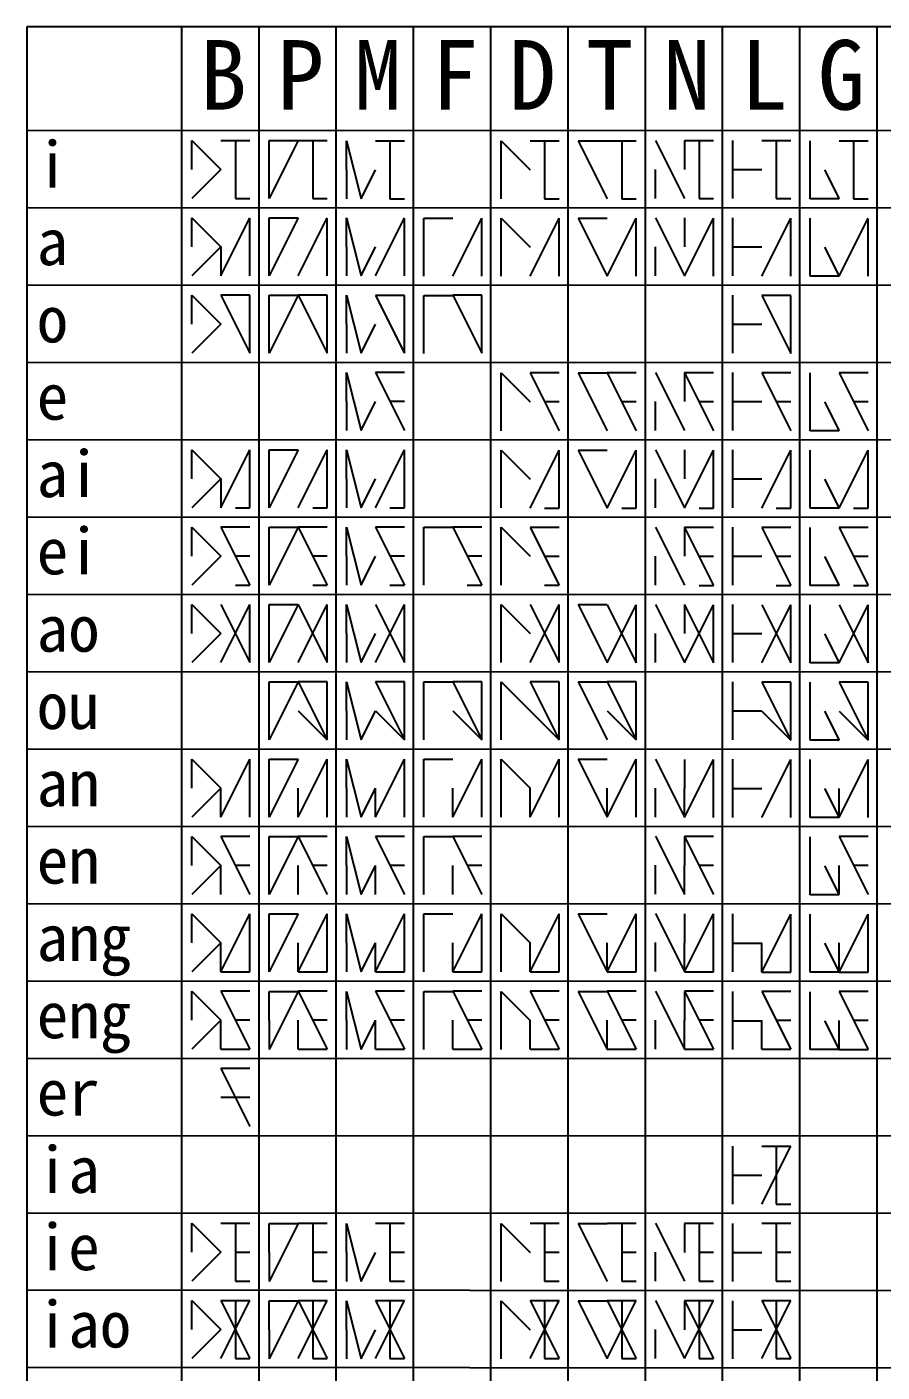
# Model space of a CAD drawing. Header units: millimetres. Extents: x 1659 to 4407, y 297 to 2004.
# Drawn here: x 3487 to 3930, y 1238 to 1934 of the extents above; entities that cross this region are included whole.
import ezdxf

# ---------------------------------------------------------------- set-up
doc = ezdxf.new("R2010")
doc.units = ezdxf.units.MM
doc.styles.get("Standard").update_dxf_attribs({"font": 'arial.ttf'})

msp = doc.modelspace()

# ---------------------------------------------------------------- linework, layer by layer
for p, q in [((4407.33, 1933.69), (3487.33, 1933.69)), ((3487.33, 1933.69), (3487.33, 520.03)), ((3567.33, 1933.69), (3567.33, 519.99)), ((3607.33, 1933.69), (3607.33, 519.97)), ((3647.33, 1933.69), (3647.33, 519.96)), ((3647.33, 1933.67), (3647.33, 519.96)), ((3687.33, 1933.69), (3687.33, 519.94)), ((3687.33, 1933.69), (3687.33, 519.97)), ((3727.33, 1933.69), (3727.33, 519.92)), ((3727.33, 1933.63), (3727.33, 519.92)), ((3767.33, 1933.69), (3767.33, 519.9)), ((3767.33, 1933.62), (3767.33, 519.9)), ((3807.33, 1933.69), (3807.33, 519.89)), ((3807.33, 1933.6), (3807.33, 519.89)), ((3847.33, 1933.69), (3847.33, 519.87)), ((3847.33, 1933.58), (3847.33, 519.87)), ((3887.33, 1933.69), (3887.33, 519.85)), ((3887.33, 1933.58), (3887.33, 519.87)), ((3927.33, 1933.69), (3927.33, 519.84)), ((3927.33, 1933.55), (3927.33, 519.84)), ((4407.33, 1879.63), (3487.33, 1880.03)), ((3572.8, 1859.84), (3572.8, 1874.84)), ((3572.8, 1874.84), (3587.8, 1859.84)), ((3587.8, 1874.84), (3602.8, 1874.84)), ((3595.3, 1874.84), (3595.3, 1844.84)), ((3612.8, 1874.84), (3627.8, 1874.84)), ((3612.8, 1859.84), (3612.8, 1874.84)), ((3627.8, 1874.84), (3612.8, 1844.84)), ((3627.8, 1874.84), (3642.8, 1874.84)), ((3635.3, 1874.84), (3635.3, 1844.84)), ((3652.8, 1874.82), (3660.3, 1844.82)), ((3652.8, 1859.82), (3652.8, 1874.82)), ((3667.8, 1874.82), (3682.8, 1874.82)), ((3675.3, 1874.82), (3675.3, 1844.82)), ((3732.8, 1859.78), (3732.8, 1874.78)), ((3732.8, 1874.78), (3747.8, 1859.78)), ((3747.8, 1874.78), (3762.8, 1874.78)), ((3755.3, 1874.78), (3755.3, 1844.78)), ((3772.8, 1874.77), (3787.8, 1874.77)), ((3772.8, 1874.77), (3787.8, 1844.77)), ((3787.8, 1874.77), (3802.8, 1874.77)), ((3795.3, 1874.77), (3795.3, 1844.77)), ((3812.8, 1874.84), (3827.8, 1844.84)), ((3827.8, 1874.84), (3842.8, 1874.84)), ((3827.8, 1874.84), (3827.8, 1859.84)), ((3835.3, 1874.84), (3835.3, 1844.84)), ((3852.8, 1859.84), (3852.8, 1874.84)), ((3867.8, 1874.84), (3882.8, 1874.84)), ((3875.3, 1874.84), (3875.3, 1844.84)), ((3892.8, 1859.71), (3892.8, 1874.71)), ((3907.8, 1874.71), (3922.8, 1874.71)), ((3915.3, 1874.71), (3915.3, 1844.71)), ((3587.8, 1859.84), (3572.8, 1844.84)), ((3612.8, 1844.84), (3612.8, 1859.84)), ((3652.8, 1859.82), (3652.8, 1844.82)), ((3660.3, 1844.82), (3667.8, 1859.82)), ((3732.8, 1844.78), (3732.8, 1859.78)), ((3812.8, 1844.84), (3812.8, 1859.84)), ((3852.8, 1844.84), (3852.8, 1859.84)), ((3852.8, 1859.84), (3867.8, 1859.84)), ((3892.8, 1844.71), (3892.8, 1859.71)), ((3900.3, 1859.73), (3907.8, 1844.71)), ((3595.3, 1844.84), (3602.8, 1844.84)), ((3635.3, 1844.84), (3642.8, 1844.84)), ((3675.3, 1844.82), (3682.8, 1844.82)), ((3755.3, 1844.78), (3762.8, 1844.78)), ((3795.3, 1844.77), (3802.8, 1844.77)), ((3835.3, 1844.84), (3842.8, 1844.84)), ((3875.3, 1844.84), (3882.8, 1844.84)), ((3907.8, 1844.71), (3892.8, 1844.71)), ((3915.3, 1844.71), (3922.8, 1844.71)), ((4407.33, 1839.63), (3487.33, 1840.03)), ((3572.8, 1819.84), (3572.8, 1834.84)), ((3572.8, 1834.84), (3587.8, 1819.84)), ((3587.8, 1804.84), (3602.8, 1834.84)), ((3602.8, 1819.76), (3602.8, 1834.76)), ((3612.8, 1834.84), (3627.8, 1834.84)), ((3612.8, 1819.84), (3612.8, 1834.84)), ((3627.8, 1834.84), (3612.8, 1804.84)), ((3627.8, 1804.82), (3642.8, 1834.82)), ((3642.8, 1819.75), (3642.8, 1834.75)), ((3652.8, 1834.82), (3660.3, 1804.82)), ((3652.8, 1819.82), (3652.8, 1834.82)), ((3667.8, 1804.84), (3682.8, 1834.84)), ((3682.8, 1819.76), (3682.8, 1834.76)), ((3692.8, 1834.78), (3707.8, 1834.78)), ((3692.8, 1819.78), (3692.8, 1834.78)), ((3707.8, 1804.78), (3722.8, 1834.78)), ((3722.8, 1819.71), (3722.8, 1834.71)), ((3732.8, 1819.78), (3732.8, 1834.78)), ((3732.8, 1834.78), (3747.8, 1819.78)), ((3747.8, 1804.77), (3762.8, 1834.77)), ((3762.8, 1819.69), (3762.8, 1834.69)), ((3772.8, 1834.77), (3787.8, 1834.77)), ((3772.8, 1834.77), (3787.8, 1804.77)), ((3787.8, 1804.75), (3802.8, 1834.75)), ((3802.8, 1819.68), (3802.8, 1834.68)), ((3812.8, 1834.84), (3827.8, 1804.84)), ((3827.8, 1834.84), (3827.8, 1819.84)), ((3827.8, 1804.73), (3842.8, 1834.73)), ((3842.8, 1819.66), (3842.8, 1834.66)), ((3852.8, 1819.84), (3852.8, 1834.84)), ((3867.8, 1804.73), (3882.8, 1834.73)), ((3882.8, 1819.66), (3882.8, 1834.66)), ((3892.8, 1819.71), (3892.8, 1834.71)), ((3907.8, 1804.7), (3922.8, 1834.7)), ((3922.8, 1819.62), (3922.8, 1834.62)), ((3587.8, 1819.84), (3572.8, 1804.84)), ((3587.8, 1819.84), (3587.8, 1804.84)), ((3602.8, 1804.84), (3602.8, 1819.84)), ((3612.8, 1804.84), (3612.8, 1819.84)), ((3642.8, 1804.82), (3642.8, 1819.82)), ((3652.8, 1819.82), (3652.8, 1804.82)), ((3660.3, 1804.82), (3667.8, 1819.82)), ((3682.8, 1804.84), (3682.8, 1819.84)), ((3692.8, 1804.78), (3692.8, 1819.78)), ((3722.8, 1804.78), (3722.8, 1819.78)), ((3732.8, 1804.78), (3732.8, 1819.78)), ((3762.8, 1804.77), (3762.8, 1819.77)), ((3802.8, 1804.75), (3802.8, 1819.75)), ((3812.8, 1804.84), (3812.8, 1819.84)), ((3842.8, 1804.73), (3842.8, 1819.73)), ((3852.8, 1804.84), (3852.8, 1819.84)), ((3852.8, 1819.84), (3867.8, 1819.84)), ((3882.8, 1804.73), (3882.8, 1819.73)), ((3892.8, 1804.71), (3892.8, 1819.71)), ((3900.3, 1819.73), (3907.8, 1804.71)), ((3922.8, 1804.7), (3922.8, 1819.7)), ((3907.8, 1804.71), (3892.8, 1804.71)), ((4407.33, 1799.63), (3487.33, 1800.03)), ((3572.8, 1779.84), (3572.8, 1794.84)), ((3572.8, 1794.84), (3587.8, 1779.84)), ((3587.8, 1794.84), (3602.8, 1764.84)), ((3602.8, 1794.84), (3587.8, 1794.84)), ((3602.8, 1779.84), (3602.8, 1794.84)), ((3612.8, 1794.84), (3627.8, 1794.84)), ((3612.8, 1779.84), (3612.8, 1794.84)), ((3627.8, 1794.84), (3612.8, 1764.84)), ((3627.8, 1794.82), (3642.8, 1764.82)), ((3642.8, 1794.82), (3627.8, 1794.82)), ((3642.8, 1779.82), (3642.8, 1794.82)), ((3652.8, 1794.82), (3660.3, 1764.82)), ((3652.8, 1779.82), (3652.8, 1794.82)), ((3667.8, 1794.8), (3682.8, 1764.8)), ((3682.8, 1794.8), (3667.8, 1794.8)), ((3682.8, 1779.8), (3682.8, 1794.8)), ((3692.8, 1794.78), (3707.8, 1794.78)), ((3692.8, 1779.78), (3692.8, 1794.78)), ((3707.8, 1794.84), (3722.8, 1764.84)), ((3722.8, 1794.84), (3707.8, 1794.84)), ((3722.8, 1779.84), (3722.8, 1794.84)), ((3852.8, 1779.84), (3852.8, 1794.84)), ((3867.8, 1794.77), (3882.8, 1764.77)), ((3882.8, 1794.77), (3867.8, 1794.77)), ((3882.8, 1779.77), (3882.8, 1794.77)), ((3587.8, 1779.84), (3572.8, 1764.84)), ((3602.8, 1764.84), (3602.8, 1779.84)), ((3612.8, 1764.84), (3612.8, 1779.84)), ((3642.8, 1764.82), (3642.8, 1779.82)), ((3652.8, 1779.82), (3652.8, 1764.82)), ((3660.3, 1764.82), (3667.8, 1779.82)), ((3682.8, 1764.8), (3682.8, 1779.8)), ((3692.8, 1764.78), (3692.8, 1779.78)), ((3722.8, 1764.84), (3722.8, 1779.84)), ((3852.8, 1764.84), (3852.8, 1779.84)), ((3852.8, 1779.84), (3867.8, 1779.84)), ((3882.8, 1764.77), (3882.8, 1779.77)), ((4407.33, 1759.63), (3487.33, 1760.03)), ((3652.8, 1754.82), (3660.3, 1724.82)), ((3652.8, 1739.82), (3652.8, 1754.82)), ((3682.8, 1754.8), (3667.8, 1754.8)), ((3667.8, 1754.8), (3682.8, 1724.8)), ((3732.8, 1739.78), (3732.8, 1754.78)), ((3732.8, 1754.78), (3747.8, 1739.78)), ((3762.8, 1754.77), (3747.8, 1754.77)), ((3747.8, 1754.77), (3762.8, 1724.77)), ((3772.8, 1754.77), (3787.8, 1754.77)), ((3772.8, 1754.77), (3787.8, 1724.77)), ((3802.8, 1754.75), (3787.8, 1754.75)), ((3787.8, 1754.75), (3802.8, 1724.75)), ((3812.8, 1754.84), (3827.8, 1724.84)), ((3827.8, 1754.84), (3827.8, 1739.84)), ((3842.8, 1754.73), (3827.8, 1754.73)), ((3827.8, 1754.73), (3842.8, 1724.73)), ((3852.8, 1739.84), (3852.8, 1754.84)), ((3882.8, 1754.71), (3867.8, 1754.71)), ((3867.8, 1754.71), (3882.8, 1724.71)), ((3892.8, 1739.71), (3892.8, 1754.71)), ((3922.8, 1754.7), (3907.8, 1754.7)), ((3907.8, 1754.7), (3922.8, 1724.7)), ((3652.8, 1739.82), (3652.8, 1724.82)), ((3660.3, 1724.82), (3667.8, 1739.82)), ((3682.8, 1739.8), (3675.3, 1739.8)), ((3732.8, 1724.78), (3732.8, 1739.78)), ((3762.8, 1739.77), (3755.3, 1739.77)), ((3802.8, 1739.75), (3795.3, 1739.75)), ((3812.8, 1724.84), (3812.8, 1739.84)), ((3842.8, 1739.73), (3835.3, 1739.73)), ((3852.8, 1724.84), (3852.8, 1739.84)), ((3852.8, 1739.84), (3867.8, 1739.84)), ((3882.8, 1739.71), (3875.3, 1739.71)), ((3892.8, 1724.71), (3892.8, 1739.71)), ((3900.3, 1739.73), (3907.8, 1724.71)), ((3922.8, 1739.7), (3915.3, 1739.7)), ((4407.33, 1719.63), (3487.33, 1720.03)), ((3907.8, 1724.71), (3892.8, 1724.71)), ((3572.8, 1699.84), (3572.8, 1714.84)), ((3572.8, 1714.84), (3587.8, 1699.84)), ((3587.8, 1684.84), (3602.8, 1714.84)), ((3602.8, 1699.84), (3602.8, 1714.84)), ((3612.8, 1714.84), (3627.8, 1714.84)), ((3612.8, 1699.84), (3612.8, 1714.84)), ((3627.8, 1714.84), (3612.8, 1684.84)), ((3627.8, 1684.82), (3642.8, 1714.82)), ((3642.8, 1699.82), (3642.8, 1714.82)), ((3652.8, 1714.82), (3660.3, 1684.82)), ((3652.8, 1699.82), (3652.8, 1714.82)), ((3667.8, 1684.8), (3682.8, 1714.8)), ((3682.8, 1699.8), (3682.8, 1714.8)), ((3732.8, 1699.78), (3732.8, 1714.78)), ((3732.8, 1714.78), (3747.8, 1699.78)), ((3747.8, 1684.77), (3762.8, 1714.77)), ((3762.8, 1699.77), (3762.8, 1714.77)), ((3772.8, 1714.77), (3787.8, 1714.77)), ((3772.8, 1714.77), (3787.8, 1684.77)), ((3787.8, 1684.77), (3802.8, 1714.77)), ((3802.8, 1699.77), (3802.8, 1714.77)), ((3812.8, 1714.84), (3827.8, 1684.84)), ((3827.8, 1714.84), (3827.8, 1699.84)), ((3827.8, 1684.73), (3842.8, 1714.73)), ((3842.8, 1699.73), (3842.8, 1714.73)), ((3852.8, 1699.84), (3852.8, 1714.84)), ((3867.8, 1684.71), (3882.8, 1714.71)), ((3882.8, 1699.71), (3882.8, 1714.71)), ((3892.8, 1699.71), (3892.8, 1714.71)), ((3907.8, 1684.7), (3922.8, 1714.7)), ((3922.8, 1699.7), (3922.8, 1714.7)), ((3587.8, 1699.84), (3572.8, 1684.84)), ((3587.8, 1699.84), (3587.8, 1684.84)), ((3602.8, 1684.84), (3602.8, 1699.84)), ((3612.8, 1684.84), (3612.8, 1699.84)), ((3642.8, 1684.82), (3642.8, 1699.82)), ((3652.8, 1699.82), (3652.8, 1684.82)), ((3660.3, 1684.82), (3667.8, 1699.82)), ((3682.8, 1684.8), (3682.8, 1699.8)), ((3732.8, 1684.78), (3732.8, 1699.78)), ((3762.8, 1684.77), (3762.8, 1699.77)), ((3802.8, 1684.77), (3802.8, 1699.77)), ((3812.8, 1684.84), (3812.8, 1699.84)), ((3842.8, 1684.73), (3842.8, 1699.73)), ((3852.8, 1684.84), (3852.8, 1699.84)), ((3852.8, 1699.84), (3867.8, 1699.84)), ((3882.8, 1684.71), (3882.8, 1699.71)), ((3892.8, 1684.71), (3892.8, 1699.71)), ((3900.3, 1699.71), (3907.8, 1684.7)), ((3922.8, 1684.7), (3922.8, 1699.7)), ((3595.3, 1684.84), (3602.8, 1684.84)), ((3635.3, 1684.82), (3642.8, 1684.82)), ((3675.3, 1684.8), (3682.8, 1684.8)), ((3755.3, 1684.77), (3762.8, 1684.77)), ((3795.3, 1684.77), (3802.8, 1684.77)), ((3835.3, 1684.73), (3842.8, 1684.73)), ((3875.3, 1684.71), (3882.8, 1684.71)), ((3907.8, 1684.71), (3892.8, 1684.71)), ((3915.3, 1684.7), (3922.8, 1684.7)), ((4407.33, 1679.63), (3487.33, 1680.03)), ((3572.8, 1659.84), (3572.8, 1674.84)), ((3572.8, 1674.84), (3587.8, 1659.84)), ((3602.8, 1674.84), (3587.8, 1674.84)), ((3587.8, 1674.84), (3602.8, 1644.84)), ((3612.8, 1674.84), (3627.8, 1674.84)), ((3612.8, 1659.84), (3612.8, 1674.84)), ((3627.8, 1674.84), (3612.8, 1644.84)), ((3642.8, 1674.82), (3627.8, 1674.82)), ((3627.8, 1674.82), (3642.8, 1644.82)), ((3652.8, 1674.82), (3660.3, 1644.82)), ((3652.8, 1659.82), (3652.8, 1674.82)), ((3682.8, 1674.8), (3667.8, 1674.8)), ((3667.8, 1674.8), (3682.8, 1644.8)), ((3692.8, 1674.78), (3707.8, 1674.78)), ((3692.8, 1659.78), (3692.8, 1674.78)), ((3722.8, 1674.78), (3707.8, 1674.78)), ((3707.8, 1674.78), (3722.8, 1644.78)), ((3732.8, 1659.78), (3732.8, 1674.78)), ((3732.8, 1674.78), (3747.8, 1659.78)), ((3762.8, 1674.77), (3747.8, 1674.77)), ((3747.8, 1674.77), (3762.8, 1644.77)), ((3812.8, 1674.84), (3827.8, 1644.84)), ((3827.8, 1674.84), (3827.8, 1659.84)), ((3842.8, 1674.73), (3827.8, 1674.73)), ((3827.8, 1674.73), (3842.8, 1644.73)), ((3852.8, 1659.84), (3852.8, 1674.84)), ((3882.8, 1674.71), (3867.8, 1674.71)), ((3867.8, 1674.71), (3882.8, 1644.71)), ((3892.8, 1659.71), (3892.8, 1674.71)), ((3922.8, 1674.7), (3907.8, 1674.7)), ((3907.8, 1674.7), (3922.8, 1644.7)), ((3587.8, 1659.84), (3572.8, 1644.84)), ((3602.8, 1659.84), (3595.3, 1659.84)), ((3612.8, 1644.84), (3612.8, 1659.84)), ((3642.8, 1659.82), (3635.3, 1659.82)), ((3652.8, 1659.82), (3652.8, 1644.82)), ((3660.3, 1644.82), (3667.8, 1659.82)), ((3682.8, 1659.8), (3675.3, 1659.8)), ((3692.8, 1644.78), (3692.8, 1659.78)), ((3722.8, 1659.78), (3715.3, 1659.78)), ((3732.8, 1644.78), (3732.8, 1659.78)), ((3762.8, 1659.77), (3755.3, 1659.77)), ((3812.8, 1644.84), (3812.8, 1659.84)), ((3842.8, 1659.73), (3835.3, 1659.73)), ((3852.8, 1644.84), (3852.8, 1659.84)), ((3852.8, 1659.84), (3867.8, 1659.84)), ((3882.8, 1659.71), (3875.3, 1659.71)), ((3892.8, 1644.71), (3892.8, 1659.71)), ((3900.3, 1659.73), (3907.8, 1644.71)), ((3922.8, 1659.7), (3915.3, 1659.7)), ((3595.3, 1644.84), (3602.8, 1644.84)), ((3635.3, 1644.82), (3642.8, 1644.82)), ((3675.3, 1644.8), (3682.8, 1644.8)), ((3715.3, 1644.78), (3722.8, 1644.78)), ((3755.3, 1644.77), (3762.8, 1644.77)), ((3835.3, 1644.73), (3842.8, 1644.73)), ((3875.3, 1644.71), (3882.8, 1644.71)), ((3907.8, 1644.71), (3892.8, 1644.71)), ((3915.3, 1644.7), (3922.8, 1644.7)), ((4407.33, 1639.63), (3487.33, 1640.03)), ((3572.8, 1619.84), (3572.8, 1634.84)), ((3572.8, 1634.84), (3587.8, 1619.84)), ((3587.8, 1604.84), (3602.8, 1634.84)), ((3587.8, 1634.84), (3602.8, 1604.84)), ((3602.8, 1619.84), (3602.8, 1634.84)), ((3612.8, 1634.84), (3627.8, 1634.84)), ((3612.8, 1619.84), (3612.8, 1634.84)), ((3627.8, 1634.84), (3612.8, 1604.84)), ((3627.8, 1604.82), (3642.8, 1634.82)), ((3627.8, 1634.82), (3642.8, 1604.82)), ((3642.8, 1619.82), (3642.8, 1634.82)), ((3652.8, 1634.82), (3660.3, 1604.82)), ((3652.8, 1619.82), (3652.8, 1634.82)), ((3667.8, 1604.8), (3682.8, 1634.8)), ((3667.8, 1634.8), (3682.8, 1604.8)), ((3682.8, 1619.8), (3682.8, 1634.8)), ((3732.8, 1619.78), (3732.8, 1634.78)), ((3732.8, 1634.78), (3747.8, 1619.78)), ((3747.8, 1604.77), (3762.8, 1634.77)), ((3747.8, 1634.77), (3762.8, 1604.77)), ((3762.8, 1619.77), (3762.8, 1634.77)), ((3772.8, 1634.77), (3787.8, 1634.77)), ((3772.8, 1634.77), (3787.8, 1604.77)), ((3787.8, 1604.75), (3802.8, 1634.75)), ((3787.8, 1634.75), (3802.8, 1604.75)), ((3802.8, 1619.75), (3802.8, 1634.75)), ((3812.8, 1634.84), (3827.8, 1604.84)), ((3827.8, 1634.84), (3827.8, 1619.84)), ((3827.8, 1604.73), (3842.8, 1634.73)), ((3827.8, 1634.73), (3842.8, 1604.73)), ((3842.8, 1619.73), (3842.8, 1634.73)), ((3852.8, 1619.84), (3852.8, 1634.84)), ((3867.8, 1604.71), (3882.8, 1634.71)), ((3867.8, 1634.71), (3882.8, 1604.71)), ((3882.8, 1619.71), (3882.8, 1634.71)), ((3892.8, 1619.71), (3892.8, 1634.71)), ((3907.8, 1604.7), (3922.8, 1634.7)), ((3907.8, 1634.7), (3922.8, 1604.7)), ((3922.8, 1619.7), (3922.8, 1634.7)), ((3587.8, 1619.84), (3572.8, 1604.84)), ((3602.8, 1604.84), (3602.8, 1619.84)), ((3612.8, 1604.84), (3612.8, 1619.84)), ((3642.8, 1604.82), (3642.8, 1619.82)), ((3652.8, 1619.82), (3652.8, 1604.82)), ((3660.3, 1604.82), (3667.8, 1619.82)), ((3682.8, 1604.8), (3682.8, 1619.8)), ((3732.8, 1604.78), (3732.8, 1619.78)), ((3762.8, 1604.77), (3762.8, 1619.77)), ((3802.8, 1604.75), (3802.8, 1619.75)), ((3812.8, 1604.84), (3812.8, 1619.84)), ((3842.8, 1604.73), (3842.8, 1619.73)), ((3852.8, 1604.84), (3852.8, 1619.84)), ((3852.8, 1619.84), (3867.8, 1619.84)), ((3882.8, 1604.71), (3882.8, 1619.71)), ((3892.8, 1604.71), (3892.8, 1619.71)), ((3900.3, 1619.73), (3907.8, 1604.71)), ((3922.8, 1604.7), (3922.8, 1619.7)), ((3907.8, 1604.71), (3892.8, 1604.71)), ((4407.33, 1599.63), (3487.33, 1600.03)), ((3612.8, 1594.84), (3627.8, 1594.84)), ((3612.8, 1579.84), (3612.8, 1594.84)), ((3627.8, 1594.84), (3612.8, 1564.84)), ((3627.8, 1594.84), (3642.8, 1564.84)), ((3642.8, 1594.84), (3627.8, 1594.84)), ((3642.8, 1579.84), (3642.8, 1594.84)), ((3652.8, 1594.82), (3660.3, 1564.82)), ((3652.8, 1579.82), (3652.8, 1594.82)), ((3667.8, 1594.82), (3682.8, 1564.82)), ((3682.8, 1594.82), (3667.8, 1594.82)), ((3682.8, 1579.82), (3682.8, 1594.82)), ((3692.8, 1594.8), (3707.8, 1594.8)), ((3692.8, 1579.8), (3692.8, 1594.8)), ((3707.8, 1594.8), (3722.8, 1564.8)), ((3722.8, 1594.8), (3707.8, 1594.8)), ((3722.8, 1579.8), (3722.8, 1594.8)), ((3732.8, 1579.78), (3732.8, 1594.78)), ((3732.8, 1594.78), (3747.8, 1579.78)), ((3747.8, 1594.78), (3762.8, 1564.78)), ((3762.8, 1594.78), (3747.8, 1594.78)), ((3762.8, 1579.78), (3762.8, 1594.78)), ((3772.8, 1594.77), (3787.8, 1594.77)), ((3772.8, 1594.77), (3787.8, 1564.77)), ((3787.8, 1594.84), (3802.8, 1564.84)), ((3802.8, 1594.84), (3787.8, 1594.84)), ((3802.8, 1579.84), (3802.8, 1594.84)), ((3852.8, 1579.84), (3852.8, 1594.84)), ((3867.8, 1594.73), (3882.8, 1564.73)), ((3882.8, 1594.73), (3867.8, 1594.73)), ((3882.8, 1579.73), (3882.8, 1594.73)), ((3892.8, 1579.71), (3892.8, 1594.71)), ((3907.8, 1594.71), (3922.8, 1564.71)), ((3922.8, 1594.71), (3907.8, 1594.71)), ((3922.8, 1579.71), (3922.8, 1594.71)), ((3612.8, 1564.84), (3612.8, 1579.84)), ((3627.8, 1579.84), (3642.8, 1564.84)), ((3642.8, 1564.84), (3642.8, 1579.84)), ((3652.8, 1579.82), (3652.8, 1564.82)), ((3660.3, 1564.82), (3667.8, 1579.82)), ((3667.8, 1579.82), (3682.8, 1564.82)), ((3682.8, 1564.82), (3682.8, 1579.82)), ((3692.8, 1564.8), (3692.8, 1579.8)), ((3707.8, 1579.8), (3722.8, 1564.8)), ((3722.8, 1564.8), (3722.8, 1579.8)), ((3732.8, 1564.78), (3732.8, 1579.78)), ((3747.8, 1579.78), (3762.8, 1564.78)), ((3762.8, 1564.78), (3762.8, 1579.78)), ((3787.8, 1579.84), (3802.8, 1564.84)), ((3802.8, 1564.84), (3802.8, 1579.84)), ((3852.8, 1564.84), (3852.8, 1579.84)), ((3852.8, 1579.84), (3867.8, 1579.84)), ((3867.8, 1579.73), (3882.8, 1564.73)), ((3882.8, 1564.73), (3882.8, 1579.73)), ((3892.8, 1564.71), (3892.8, 1579.71)), ((3900.3, 1579.73), (3907.8, 1564.71)), ((3907.8, 1579.71), (3922.8, 1564.71)), ((3922.8, 1564.71), (3922.8, 1579.71)), ((4407.33, 1559.63), (3487.33, 1560.03)), ((3907.8, 1564.71), (3892.8, 1564.71)), ((3572.8, 1539.84), (3572.8, 1554.84)), ((3572.8, 1554.84), (3587.8, 1539.84)), ((3587.8, 1524.84), (3602.8, 1554.84)), ((3602.8, 1539.84), (3602.8, 1554.84)), ((3612.8, 1554.84), (3627.8, 1554.84)), ((3612.8, 1539.84), (3612.8, 1554.84)), ((3627.8, 1554.84), (3612.8, 1524.84)), ((3627.8, 1524.82), (3642.8, 1554.82)), ((3642.8, 1539.82), (3642.8, 1554.82)), ((3652.8, 1554.82), (3660.3, 1524.82)), ((3652.8, 1539.82), (3652.8, 1554.82)), ((3667.8, 1524.8), (3682.8, 1554.8)), ((3682.8, 1539.8), (3682.8, 1554.8)), ((3692.8, 1554.8), (3707.8, 1554.8)), ((3692.8, 1539.8), (3692.8, 1554.8)), ((3707.8, 1524.78), (3722.8, 1554.78)), ((3722.8, 1539.78), (3722.8, 1554.78)), ((3732.8, 1539.78), (3732.8, 1554.78)), ((3732.8, 1554.78), (3747.8, 1539.78)), ((3747.8, 1524.77), (3762.8, 1554.77)), ((3762.8, 1539.77), (3762.8, 1554.77)), ((3772.8, 1554.77), (3787.8, 1554.77)), ((3772.8, 1554.77), (3787.8, 1524.77)), ((3787.8, 1524.75), (3802.8, 1554.75)), ((3802.8, 1539.75), (3802.8, 1554.75)), ((3812.8, 1554.84), (3827.8, 1524.84)), ((3827.8, 1524.73), (3842.8, 1554.73)), ((3827.8, 1554.73), (3827.8, 1539.73)), ((3842.8, 1539.73), (3842.8, 1554.73)), ((3852.8, 1539.84), (3852.8, 1554.84)), ((3867.8, 1524.71), (3882.8, 1554.71)), ((3882.8, 1539.71), (3882.8, 1554.71)), ((3892.8, 1539.71), (3892.8, 1554.71)), ((3907.8, 1524.7), (3922.8, 1554.7)), ((3922.8, 1539.7), (3922.8, 1554.7)), ((3587.8, 1539.84), (3572.8, 1524.84)), ((3587.8, 1524.84), (3587.8, 1539.84)), ((3602.8, 1524.84), (3602.8, 1539.84)), ((3612.8, 1524.84), (3612.8, 1539.84)), ((3627.8, 1524.82), (3627.8, 1539.82)), ((3642.8, 1524.82), (3642.8, 1539.82)), ((3652.8, 1539.82), (3652.8, 1524.82)), ((3660.3, 1524.82), (3667.8, 1539.82)), ((3667.8, 1524.8), (3667.8, 1539.8)), ((3682.8, 1524.8), (3682.8, 1539.8)), ((3692.8, 1524.8), (3692.8, 1539.8)), ((3707.8, 1524.78), (3707.8, 1539.78)), ((3722.8, 1524.78), (3722.8, 1539.78)), ((3732.8, 1524.78), (3732.8, 1539.78)), ((3747.8, 1524.77), (3747.8, 1539.77)), ((3762.8, 1524.77), (3762.8, 1539.77)), ((3787.8, 1524.75), (3787.8, 1539.75)), ((3802.8, 1524.75), (3802.8, 1539.75)), ((3812.8, 1524.84), (3812.8, 1539.84)), ((3827.8, 1524.73), (3827.8, 1539.73)), ((3842.8, 1524.73), (3842.8, 1539.73)), ((3852.8, 1524.84), (3852.8, 1539.84)), ((3852.8, 1524.71), (3852.8, 1539.71)), ((3852.8, 1539.71), (3867.8, 1539.71)), ((3882.8, 1524.71), (3882.8, 1539.71)), ((3892.8, 1524.71), (3892.8, 1539.71)), ((3900.3, 1539.71), (3907.8, 1524.7)), ((3907.8, 1524.7), (3907.8, 1539.7)), ((3922.8, 1524.7), (3922.8, 1539.7)), ((3907.8, 1524.71), (3892.8, 1524.71)), ((4407.33, 1519.63), (3487.33, 1520.03)), ((3572.8, 1499.84), (3572.8, 1514.84)), ((3572.8, 1514.84), (3587.8, 1499.84)), ((3602.8, 1514.84), (3587.8, 1514.84)), ((3587.8, 1514.84), (3602.8, 1484.84)), ((3612.8, 1514.82), (3627.8, 1514.82)), ((3612.8, 1499.82), (3612.8, 1514.82)), ((3627.8, 1514.82), (3612.8, 1484.82)), ((3642.8, 1514.82), (3627.8, 1514.82)), ((3627.8, 1514.82), (3642.8, 1484.82)), ((3652.8, 1514.82), (3660.3, 1484.82)), ((3652.8, 1499.82), (3652.8, 1514.82)), ((3682.8, 1514.8), (3667.8, 1514.8)), ((3667.8, 1514.8), (3682.8, 1484.8)), ((3692.8, 1514.78), (3707.8, 1514.78)), ((3692.8, 1499.78), (3692.8, 1514.78)), ((3722.8, 1514.78), (3707.8, 1514.78)), ((3707.8, 1514.78), (3722.8, 1484.78)), ((3812.8, 1514.94), (3827.8, 1484.94)), ((3842.8, 1514.84), (3827.8, 1514.84)), ((3827.8, 1514.84), (3842.8, 1484.84)), ((3827.8, 1514.84), (3827.8, 1499.84)), ((3892.8, 1499.71), (3892.8, 1514.71)), ((3922.8, 1514.84), (3907.8, 1514.84)), ((3907.8, 1514.84), (3922.8, 1484.84)), ((3587.8, 1499.84), (3572.8, 1484.84)), ((3587.8, 1484.84), (3587.8, 1499.84)), ((3602.8, 1499.84), (3595.3, 1499.84)), ((3612.8, 1484.82), (3612.8, 1499.82)), ((3627.8, 1484.82), (3627.8, 1499.82)), ((3642.8, 1499.82), (3635.3, 1499.82)), ((3652.8, 1499.82), (3652.8, 1484.82)), ((3660.3, 1484.82), (3667.8, 1499.82)), ((3667.8, 1484.8), (3667.8, 1499.8)), ((3682.8, 1499.8), (3675.3, 1499.8)), ((3692.8, 1484.78), (3692.8, 1499.78)), ((3707.8, 1484.78), (3707.8, 1499.78)), ((3722.8, 1499.78), (3715.3, 1499.78)), ((3812.8, 1484.94), (3812.8, 1499.94)), ((3827.8, 1484.84), (3827.8, 1499.84)), ((3842.8, 1499.84), (3835.3, 1499.84)), ((3892.8, 1484.71), (3892.8, 1499.71)), ((3900.3, 1499.71), (3907.8, 1484.7)), ((3907.8, 1484.84), (3907.8, 1499.84)), ((3922.8, 1499.84), (3915.3, 1499.84)), ((3907.8, 1484.71), (3892.8, 1484.71)), ((4407.33, 1479.63), (3487.33, 1480.03)), ((4407.33, 1479.63), (3487.33, 1480.03)), ((3572.8, 1459.84), (3572.8, 1474.84)), ((3572.8, 1474.84), (3587.8, 1459.84)), ((3587.8, 1444.84), (3602.8, 1474.84)), ((3602.8, 1459.84), (3602.8, 1474.84)), ((3612.8, 1474.82), (3627.8, 1474.82)), ((3612.8, 1459.82), (3612.8, 1474.82)), ((3627.8, 1474.82), (3612.8, 1444.82)), ((3627.8, 1444.84), (3642.8, 1474.84)), ((3642.8, 1459.84), (3642.8, 1474.84)), ((3652.8, 1474.82), (3660.3, 1444.82)), ((3652.8, 1459.82), (3652.8, 1474.82)), ((3667.8, 1444.8), (3682.8, 1474.8)), ((3682.8, 1459.8), (3682.8, 1474.8)), ((3692.8, 1474.78), (3707.8, 1474.78)), ((3692.8, 1459.78), (3692.8, 1474.78)), ((3707.8, 1444.78), (3722.8, 1474.78)), ((3722.8, 1459.78), (3722.8, 1474.78)), ((3732.8, 1459.77), (3732.8, 1474.77)), ((3732.8, 1474.77), (3747.8, 1459.77)), ((3747.8, 1444.77), (3762.8, 1474.77)), ((3762.8, 1459.77), (3762.8, 1474.77)), ((3772.8, 1474.75), (3787.8, 1474.75)), ((3772.8, 1474.75), (3787.8, 1444.75)), ((3787.8, 1444.75), (3802.8, 1474.75)), ((3802.8, 1459.75), (3802.8, 1474.75)), ((3812.8, 1474.94), (3827.8, 1444.94)), ((3827.8, 1474.84), (3827.8, 1459.84)), ((3827.8, 1444.73), (3842.8, 1474.73)), ((3842.8, 1459.73), (3842.8, 1474.73)), ((3852.8, 1459.84), (3852.8, 1474.84)), ((3867.8, 1444.71), (3882.8, 1474.71)), ((3882.8, 1459.71), (3882.8, 1474.71)), ((3892.8, 1459.71), (3892.8, 1474.71)), ((3907.8, 1444.7), (3922.8, 1474.7)), ((3922.8, 1459.7), (3922.8, 1474.7)), ((3587.8, 1459.84), (3572.8, 1444.84)), ((3587.8, 1444.84), (3587.8, 1459.84)), ((3602.8, 1444.84), (3602.8, 1459.84)), ((3612.8, 1444.82), (3612.8, 1459.82)), ((3627.8, 1444.84), (3627.8, 1459.84)), ((3642.8, 1444.84), (3642.8, 1459.84)), ((3652.8, 1459.82), (3652.8, 1444.82)), ((3660.3, 1444.82), (3667.8, 1459.82)), ((3667.8, 1444.8), (3667.8, 1459.8)), ((3682.8, 1444.8), (3682.8, 1459.8)), ((3692.8, 1444.78), (3692.8, 1459.78)), ((3707.8, 1444.78), (3707.8, 1459.78)), ((3722.8, 1444.78), (3722.8, 1459.78)), ((3732.8, 1444.77), (3732.8, 1459.77)), ((3747.8, 1444.77), (3747.8, 1459.77)), ((3762.8, 1444.77), (3762.8, 1459.77)), ((3787.8, 1444.75), (3787.8, 1459.75)), ((3802.8, 1444.75), (3802.8, 1459.75)), ((3812.8, 1444.94), (3812.8, 1459.94)), ((3827.8, 1444.73), (3827.8, 1459.73)), ((3842.8, 1444.73), (3842.8, 1459.73)), ((3852.8, 1444.84), (3852.8, 1459.84)), ((3852.8, 1459.71), (3867.8, 1459.71)), ((3867.8, 1444.71), (3867.8, 1459.71)), ((3882.8, 1444.71), (3882.8, 1459.71)), ((3892.8, 1444.71), (3892.8, 1459.71)), ((3900.3, 1459.71), (3907.8, 1444.7)), ((3907.8, 1444.84), (3907.8, 1459.84)), ((3907.8, 1444.7), (3907.8, 1459.7)), ((3922.8, 1444.7), (3922.8, 1459.7)), ((3587.8, 1444.84), (3602.8, 1444.84)), ((3627.8, 1444.84), (3642.8, 1444.84)), ((3667.8, 1444.8), (3682.8, 1444.8)), ((3707.8, 1444.78), (3722.8, 1444.78)), ((3747.8, 1444.77), (3762.8, 1444.77)), ((3787.8, 1444.75), (3802.8, 1444.75)), ((3827.8, 1444.73), (3842.8, 1444.73)), ((3867.8, 1444.71), (3882.8, 1444.71)), ((3907.8, 1444.71), (3892.8, 1444.71)), ((3907.8, 1444.7), (3922.8, 1444.7)), ((4407.33, 1439.63), (3487.33, 1440.03)), ((3572.8, 1419.84), (3572.8, 1434.84)), ((3572.8, 1434.84), (3587.8, 1419.84)), ((3602.8, 1434.84), (3587.8, 1434.84)), ((3587.8, 1434.84), (3602.8, 1404.84)), ((3612.8, 1434.65), (3627.8, 1434.65)), ((3612.8, 1419.65), (3612.8, 1434.65)), ((3627.8, 1434.65), (3612.8, 1404.65)), ((3642.8, 1434.82), (3627.8, 1434.82)), ((3627.8, 1434.82), (3642.8, 1404.82)), ((3652.8, 1434.65), (3660.3, 1404.65)), ((3652.8, 1419.65), (3652.8, 1434.65)), ((3682.8, 1434.84), (3667.8, 1434.84)), ((3667.8, 1434.84), (3682.8, 1404.84)), ((3692.8, 1434.61), (3707.8, 1434.61)), ((3692.8, 1419.61), (3692.8, 1434.61)), ((3722.8, 1434.78), (3707.8, 1434.78)), ((3707.8, 1434.78), (3722.8, 1404.78)), ((3732.8, 1419.59), (3732.8, 1434.59)), ((3732.8, 1434.59), (3747.8, 1419.59)), ((3762.8, 1434.77), (3747.8, 1434.77)), ((3747.8, 1434.77), (3762.8, 1404.77)), ((3772.8, 1434.58), (3787.8, 1434.58)), ((3772.8, 1434.58), (3787.8, 1404.58)), ((3802.8, 1434.75), (3787.8, 1434.75)), ((3787.8, 1434.75), (3802.8, 1404.75)), ((3812.8, 1434.77), (3827.8, 1404.77)), ((3842.8, 1434.73), (3827.8, 1434.73)), ((3827.8, 1434.73), (3842.8, 1404.73)), ((3827.8, 1434.66), (3827.8, 1419.66)), ((3852.8, 1419.66), (3852.8, 1434.66)), ((3882.8, 1434.71), (3867.8, 1434.71)), ((3867.8, 1434.71), (3882.8, 1404.71)), ((3892.8, 1419.54), (3892.8, 1434.54)), ((3922.8, 1434.7), (3907.8, 1434.7)), ((3907.8, 1434.7), (3922.8, 1404.7)), ((3587.8, 1419.84), (3572.8, 1404.84)), ((3587.8, 1404.84), (3587.8, 1419.84)), ((3602.8, 1419.84), (3595.3, 1419.84)), ((3627.8, 1404.82), (3627.8, 1419.82)), ((3642.8, 1419.82), (3635.3, 1419.82)), ((3667.8, 1404.84), (3667.8, 1419.84)), ((3682.8, 1419.84), (3675.3, 1419.84)), ((3707.8, 1404.78), (3707.8, 1419.78)), ((3722.8, 1419.78), (3715.3, 1419.78)), ((3612.8, 1419.65), (3612.8, 1404.65)), ((3652.8, 1419.65), (3652.8, 1404.65)), ((3660.3, 1404.65), (3667.8, 1419.65)), ((3692.8, 1404.61), (3692.8, 1419.61)), ((3732.8, 1404.59), (3732.8, 1419.59)), ((3747.8, 1404.77), (3747.8, 1419.77)), ((3762.8, 1419.77), (3755.3, 1419.77)), ((3787.8, 1404.75), (3787.8, 1419.75)), ((3802.8, 1419.75), (3795.3, 1419.75)), ((3812.8, 1404.77), (3812.8, 1419.77)), ((3827.8, 1404.73), (3827.8, 1419.73)), ((3842.8, 1419.73), (3835.3, 1419.73)), ((3852.8, 1404.66), (3852.8, 1419.66)), ((3852.8, 1419.54), (3867.8, 1419.54)), ((3867.8, 1404.71), (3867.8, 1419.71)), ((3882.8, 1419.71), (3875.3, 1419.71)), ((3892.8, 1404.54), (3892.8, 1419.54)), ((3900.3, 1419.54), (3907.8, 1404.52)), ((3907.8, 1404.7), (3907.8, 1419.7)), ((3922.8, 1419.7), (3915.3, 1419.7)), ((4407.33, 1399.63), (3487.33, 1400.03)), ((3587.8, 1404.84), (3602.8, 1404.84)), ((3627.8, 1404.82), (3642.8, 1404.82)), ((3667.8, 1404.84), (3682.8, 1404.84)), ((3707.8, 1404.78), (3722.8, 1404.78)), ((3747.8, 1404.77), (3762.8, 1404.77)), ((3787.8, 1404.75), (3802.8, 1404.75)), ((3827.8, 1404.73), (3842.8, 1404.73)), ((3867.8, 1404.71), (3882.8, 1404.71)), ((3907.8, 1404.54), (3892.8, 1404.54)), ((3907.8, 1404.7), (3922.8, 1404.7)), ((3602.8, 1394.84), (3587.8, 1394.84)), ((3587.8, 1394.84), (3602.8, 1364.84)), ((3595.3, 1379.84), (3587.8, 1379.84)), ((3602.8, 1379.84), (3595.3, 1379.84)), ((4407.33, 1359.63), (3487.33, 1360.03)), ((3852.8, 1339.66), (3852.8, 1354.66)), ((3867.8, 1354.66), (3882.8, 1354.66)), ((3867.8, 1324.66), (3882.8, 1354.66)), ((3875.3, 1354.66), (3875.3, 1324.66)), ((3852.8, 1324.66), (3852.8, 1339.66)), ((3852.8, 1339.54), (3867.8, 1339.54)), ((3875.3, 1324.66), (3882.8, 1324.66)), ((4407.33, 1319.63), (3487.33, 1320.03)), ((3572.8, 1299.84), (3572.8, 1314.84)), ((3572.8, 1314.84), (3587.8, 1299.84)), ((3587.8, 1314.84), (3602.8, 1314.84)), ((3595.3, 1314.84), (3595.3, 1284.84)), ((3612.8, 1314.65), (3627.8, 1314.65)), ((3612.8, 1299.65), (3612.8, 1314.65)), ((3627.8, 1314.65), (3612.8, 1284.65)), ((3627.8, 1314.82), (3642.8, 1314.82)), ((3635.3, 1314.82), (3635.3, 1284.82)), ((3652.8, 1314.65), (3660.3, 1284.65)), ((3652.8, 1299.65), (3652.8, 1314.65)), ((3667.8, 1314.8), (3682.8, 1314.8)), ((3675.3, 1314.8), (3675.3, 1284.8)), ((3732.8, 1299.59), (3732.8, 1314.59)), ((3732.8, 1314.59), (3747.8, 1299.59)), ((3747.8, 1314.77), (3762.8, 1314.77)), ((3755.3, 1314.77), (3755.3, 1284.77)), ((3772.8, 1314.58), (3787.8, 1314.58)), ((3772.8, 1314.58), (3787.8, 1284.58)), ((3787.8, 1314.84), (3802.8, 1314.84)), ((3795.3, 1314.84), (3795.3, 1284.84)), ((3812.8, 1314.77), (3827.8, 1284.77)), ((3827.8, 1314.73), (3842.8, 1314.73)), ((3827.8, 1314.66), (3827.8, 1299.66)), ((3835.3, 1314.73), (3835.3, 1284.73)), ((3852.8, 1299.66), (3852.8, 1314.66)), ((3867.8, 1314.71), (3882.8, 1314.71)), ((3875.3, 1314.71), (3875.3, 1284.71)), ((3587.8, 1299.84), (3572.8, 1284.84)), ((3595.3, 1299.84), (3602.8, 1299.84)), ((3612.8, 1299.65), (3612.8, 1284.65)), ((3635.3, 1299.82), (3642.8, 1299.82)), ((3652.8, 1299.65), (3652.8, 1284.65)), ((3660.3, 1284.65), (3667.8, 1299.65)), ((3675.3, 1299.8), (3682.8, 1299.8)), ((3732.8, 1284.59), (3732.8, 1299.59)), ((3755.3, 1299.77), (3762.8, 1299.77)), ((3795.3, 1299.84), (3802.8, 1299.84)), ((3812.8, 1284.77), (3812.8, 1299.77)), ((3835.3, 1299.73), (3842.8, 1299.73)), ((3852.8, 1284.66), (3852.8, 1299.66)), ((3852.8, 1299.54), (3867.8, 1299.54)), ((3875.3, 1299.71), (3882.8, 1299.71)), ((3595.3, 1284.84), (3602.8, 1284.84)), ((3635.3, 1284.82), (3642.8, 1284.82)), ((3675.3, 1284.8), (3682.8, 1284.8)), ((3755.3, 1284.77), (3762.8, 1284.77)), ((3795.3, 1284.84), (3802.8, 1284.84)), ((3835.3, 1284.73), (3842.8, 1284.73)), ((3875.3, 1284.71), (3882.8, 1284.71)), ((4407.33, 1279.63), (3487.33, 1280.03)), ((3572.8, 1259.84), (3572.8, 1274.84)), ((3572.8, 1274.84), (3587.8, 1259.84)), ((3587.8, 1274.84), (3602.8, 1274.84)), ((3587.8, 1244.84), (3602.8, 1274.84)), ((3587.8, 1274.84), (3602.8, 1244.84)), ((3595.3, 1274.84), (3595.3, 1244.84)), ((3612.8, 1274.65), (3627.8, 1274.65)), ((3612.8, 1259.65), (3612.8, 1274.65)), ((3627.8, 1274.65), (3612.8, 1244.65)), ((3627.8, 1274.82), (3642.8, 1274.82)), ((3627.8, 1244.82), (3642.8, 1274.82)), ((3627.8, 1274.82), (3642.8, 1244.82)), ((3635.3, 1274.82), (3635.3, 1244.82)), ((3652.8, 1274.65), (3660.3, 1244.65)), ((3652.8, 1259.65), (3652.8, 1274.65)), ((3667.8, 1274.8), (3682.8, 1274.8)), ((3667.8, 1244.8), (3682.8, 1274.8)), ((3667.8, 1274.8), (3682.8, 1244.8)), ((3675.3, 1274.8), (3675.3, 1244.8)), ((3732.8, 1259.59), (3732.8, 1274.59)), ((3732.8, 1274.59), (3747.8, 1259.59)), ((3747.8, 1274.77), (3762.8, 1274.77)), ((3747.8, 1244.77), (3762.8, 1274.77)), ((3747.8, 1274.77), (3762.8, 1244.77)), ((3755.3, 1274.77), (3755.3, 1244.77)), ((3772.8, 1274.58), (3787.8, 1274.58)), ((3772.8, 1274.58), (3787.8, 1244.58)), ((3787.8, 1274.75), (3802.8, 1274.75)), ((3787.8, 1244.75), (3802.8, 1274.75)), ((3787.8, 1274.75), (3802.8, 1244.75)), ((3795.3, 1274.75), (3795.3, 1244.75)), ((3812.8, 1274.77), (3827.8, 1244.77)), ((3827.8, 1274.73), (3842.8, 1274.73)), ((3827.8, 1244.73), (3842.8, 1274.73)), ((3827.8, 1274.73), (3842.8, 1244.73)), ((3827.8, 1274.66), (3827.8, 1259.66)), ((3835.3, 1274.73), (3835.3, 1244.73)), ((3852.8, 1259.66), (3852.8, 1274.66)), ((3867.8, 1274.71), (3882.8, 1274.71)), ((3867.8, 1244.71), (3882.8, 1274.71)), ((3867.8, 1274.71), (3882.8, 1244.71)), ((3875.3, 1274.71), (3875.3, 1244.71)), ((3587.8, 1259.84), (3572.8, 1244.84)), ((3812.8, 1244.77), (3812.8, 1259.77)), ((3612.8, 1259.65), (3612.8, 1244.65)), ((3652.8, 1259.65), (3652.8, 1244.65)), ((3660.3, 1244.65), (3667.8, 1259.65)), ((3732.8, 1244.59), (3732.8, 1259.59)), ((3852.8, 1244.66), (3852.8, 1259.66)), ((3852.8, 1259.54), (3867.8, 1259.54)), ((4407.33, 1239.63), (3487.33, 1240.03)), ((3595.3, 1244.84), (3602.8, 1244.84)), ((3635.3, 1244.82), (3642.8, 1244.82)), ((3675.3, 1244.8), (3682.8, 1244.8)), ((3755.3, 1244.77), (3762.8, 1244.77)), ((3795.3, 1244.75), (3802.8, 1244.75)), ((3835.3, 1244.73), (3842.8, 1244.73)), ((3875.3, 1244.71), (3882.8, 1244.71))]:
    msp.add_line(p, q)

# ---------------------------------------------------------------- texts
at = {"attachment_point": 1}
for s, width, heights, insert, char_height in [('{\\fSimSun|b0|i0|c134|p2;B}', 36, [46.13], (3576.76, 1926.86), 36), ('{\\fSimSun|b0|i0|c134|p2;P}', 36, [46.13], (3616.76, 1926.86), 36), ('{\\fSimSun|b0|i0|c134|p2;M}', 36, [46.13], (3656.76, 1926.86), 36), ('{\\fSimSun|b0|i0|c134|p2;F}', 36, [46.13], (3696.76, 1926.86), 36), ('{\\fSimSun|b0|i0|c134|p2;D}', 36, [46.13], (3736.76, 1926.86), 36), ('{\\fSimSun|b0|i0|c134|p2;T}', 36, [46.13], (3776.76, 1926.86), 36), ('{\\fSimSun|b0|i0|c134|p2;N}', 36, [46.13], (3816.76, 1926.86), 36), ('{\\fSimSun|b0|i0|c134|p2;L}', 36, [46.13], (3856.76, 1926.86), 36), ('{\\fSimSun|b0|i0|c134|p2;G}', 36, [46.13], (3896.76, 1926.86), 36), ('{\\fSimSun|b0|i0|c134|p2;i}', 36, [46.13], (3492.41, 1874.44), 24), ('{\\fSimSun|b0|i0|c134|p2;a}', 36, [46.13], (3492.41, 1834.44), 24), ('{\\fSimSun|b0|i0|c134|p2;o}', 36, [46.13], (3492.41, 1794.44), 24), ('{\\fSimSun|b0|i0|c134|p2;e}', 36, [46.13], (3492.41, 1754.44), 24), ('{\\fSimSun|b0|i0|c134|p2;ai}', 36, [46.13], (3492.41, 1714.44), 24), ('{\\fSimSun|b0|i0|c134|p2;ei}', 69.6415, [42.51], (3492.41, 1674.44), 24), ('{\\fSimSun|b0|i0|c134|p2;ao}', 36, [46.13], (3492.41, 1634.44), 24), ('{\\fSimSun|b0|i0|c134|p2;ou}', 36, [46.13], (3492.41, 1594.44), 24), ('{\\fSimSun|b0|i0|c134|p2;an}', 36, [46.13], (3492.41, 1554.44), 24), ('{\\fSimSun|b0|i0|c134|p2;en}', 36, [46.13], (3492.41, 1514.44), 24), ('{\\fSimSun|b0|i0|c134|p2;ang}', 71.8161, [29.01], (3492.41, 1474.44), 24), ('{\\fSimSun|b0|i0|c134|p2;eng}', 36, [46.13], (3492.41, 1434.44), 24), ('{\\fSimSun|b0|i0|c134|p2;er}', 36, [46.13], (3492.41, 1394.44), 24), ('{\\fSimSun|b0|i0|c134|p2;ia}', 36, [46.13], (3492.41, 1354.44), 24), ('{\\fSimSun|b0|i0|c134|p2;ie}', 36, [46.13], (3492.41, 1314.44), 24), ('{\\fSimSun|b0|i0|c134|p2;iao}', 69.2997, [46.13], (3492.41, 1274.44), 24)]:
    msp.add_mtext_dynamic_manual_height_columns(s, width=width, gutter_width=12.5, heights=heights, dxfattribs=dict(at, insert=insert, char_height=char_height))

doc.saveas('drawing.dxf')
